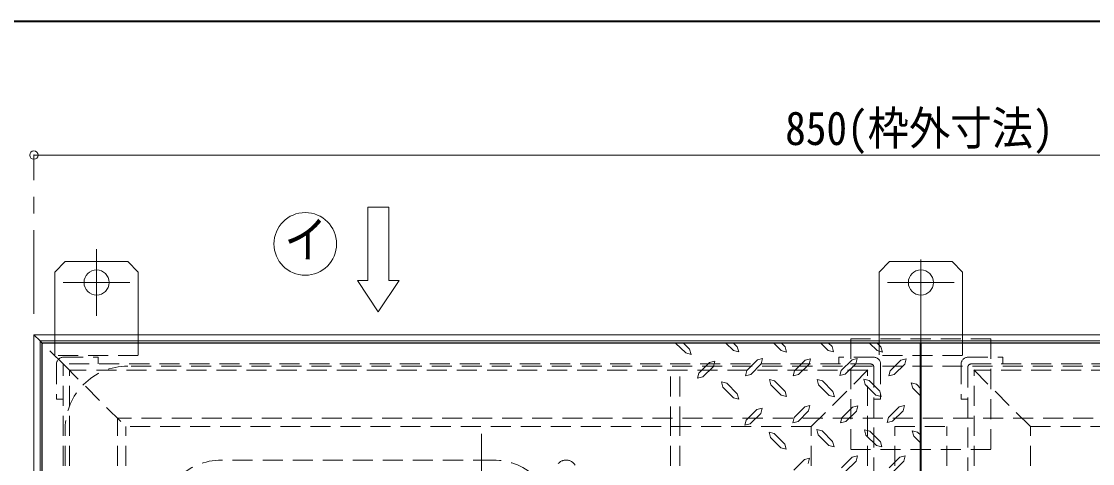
# Model space of a CAD drawing. Units: millimetres at full size, sheet at 1:8; details may follow other scales. Extents: x -1653 to 1587, y -1063 to 1185.
# Drawn here: x -1369 to -855, y 973 to 1185 of the extents above; entities that cross this region are included whole.
import ezdxf
from ezdxf.enums import TextEntityAlignment as Align

# ---------------------------------------------------------------- set-up
doc = ezdxf.new("R2010")
doc.units = ezdxf.units.MM
doc.header["$LTSCALE"] = 8
doc.header["$PDMODE"] = 32
doc.header["$PDSIZE"] = 4
doc.linetypes.add('CHAIN1', pattern=[8, 5, -1, 1, -1])
doc.linetypes.add('DASHED1', pattern=[1.8, 1.2, -0.6])
doc.layers.add('0-0_ﾚｲﾔ1', color=4, linetype='Continuous', lineweight=9)
doc.styles.add('ＭＳ ゴシック', font='')
doc.styles.get('ＭＳ ゴシック').set_extended_font_data('MS Gothic')

msp = doc.modelspace()

# ---------------------------------------------------------------- linework, layer by layer
at = {"layer": '0-0_ﾚｲﾔ1', "color": 1, "lineweight": 40}
for p, q in [((1587.424, 1185.018), (-1652.576, 1185.018)), ((-937.576, 785.018), (-937.576, 1031.018))]:
    msp.add_line(p, q, dxfattribs=at)
at = {"layer": '0-0_ﾚｲﾔ1', "linetype": 'CHAIN1'}
for p, q in [((-1362.576, 1045.018), (-1362.576, 1121.018)), ((-1332.576, 1076.018), (-1332.576, 1044.018)), ((-937.576, 1031.018), (-937.576, 1076.018)), ((-1348.576, 1060.018), (-1316.576, 1060.018)), ((-953.576, 1060.018), (-921.576, 1060.018)), ((-1148.076, 987.518), (-1148.076, 914.518))]:
    msp.add_line(p, q, dxfattribs=at)
at = {"layer": '0-0_ﾚｲﾔ1'}
for p, q in [((-1362.576, 1121.018), (-512.576, 1121.018)), ((-1347.576, 1070.018), (-1352.576, 1065.018)), ((-1347.576, 1070.018), (-1317.576, 1070.018)), ((-1312.576, 1065.018), (-1317.576, 1070.018)), ((-952.576, 1070.018), (-957.576, 1065.018)), ((-952.576, 1070.018), (-922.576, 1070.018)), ((-917.576, 1065.018), (-922.576, 1070.018)), ((-1352.576, 1065.018), (-1352.576, 1035.018)), ((-1312.576, 1065.018), (-1312.576, 1035.018)), ((-957.576, 1065.018), (-957.576, 1035.018)), ((-917.576, 1065.018), (-917.576, 1035.018)), ((-1359.576, 1032.018), (-1358.576, 1031.018)), ((-1055.134, 1031.018), (-1050.277, 1026.277)), ((-1030.991, 1031.018), (-1027.375, 1027.402)), ((-1024.804, 1026.759), (-1027.375, 1027.402)), ((-1027.295, 1031.018), (-1025.527, 1029.25)), ((-1025.527, 1029.25), (-1024.804, 1026.759)), ((-1008.09, 1031.018), (-1004.474, 1027.402)), ((-1001.902, 1026.679), (-1004.474, 1027.402)), ((-1004.313, 1031.018), (-1002.545, 1029.25)), ((-1002.545, 1029.25), (-1001.902, 1026.679)), ((-985.454, 1031.018), (-982.054, 1027.482)), ((-979.483, 1026.84), (-982.054, 1027.482)), ((-981.813, 1031.018), (-980.125, 1029.331)), ((-980.125, 1029.331), (-979.483, 1026.84)), ((-962.206, 1031.018), (-958.59, 1027.402)), ((-956.018, 1026.679), (-958.59, 1027.402)), ((-958.509, 1031.018), (-956.741, 1029.25)), ((-956.741, 1029.25), (-956.018, 1026.679)), ((-1043.929, 1016.634), (-1044.572, 1014.143)), ((-1042, 1014.786), (-1036.938, 1019.849)), ((-1021.027, 1017.84), (-1021.67, 1015.349)), ((-1019.099, 1015.991), (-1014.036, 1021.054)), ((-998.125, 1017.759), (-998.768, 1015.268)), ((-996.197, 1015.911), (-991.134, 1020.974)), ((-975.706, 1017.92), (-976.349, 1015.429)), ((-973.777, 1016.072), (-968.715, 1021.134)), ((-952.241, 1017.759), (-952.884, 1015.268)), ((-950.313, 1015.911), (-945.25, 1020.974)), ((-1042, 1014.786), (-1044.572, 1014.143)), ((-1032.438, 1009.884), (-1033.081, 1012.456)), ((-1030.59, 1011.813), (-1033.081, 1012.456)), ((-1030.59, 1011.813), (-1025.527, 1006.67)), ((-1019.099, 1015.991), (-1021.67, 1015.349)), ((-1009.536, 1011.09), (-1010.179, 1013.661)), ((-1007.688, 1013.018), (-1010.179, 1013.661)), ((-1007.688, 1013.018), (-1002.625, 1007.875)), ((-996.197, 1015.911), (-998.768, 1015.268)), ((-986.634, 1011.009), (-987.277, 1013.581)), ((-984.786, 1012.938), (-987.277, 1013.581)), ((-984.786, 1012.938), (-979.724, 1007.795)), ((-973.777, 1016.072), (-976.349, 1015.429)), ((-964.215, 1011.17), (-964.858, 1013.741)), ((-962.366, 1013.099), (-964.858, 1013.741)), ((-964.215, 1011.17), (-959.152, 1006.107)), ((-962.366, 1013.099), (-957.304, 1007.956)), ((-950.313, 1015.911), (-952.884, 1015.268)), ((-939.625, 1011.411), (-942.197, 1012.054)), ((-941.474, 1009.482), (-942.197, 1012.054)), ((-939.625, 1011.411), (-937.576, 1009.069)), ((-1032.438, 1009.884), (-1027.375, 1004.822)), ((-1025.527, 1006.67), (-1024.804, 1004.179)), ((-1009.536, 1011.09), (-1004.474, 1006.027)), ((-1001.902, 1005.384), (-1004.474, 1006.027)), ((-1002.625, 1007.875), (-1001.902, 1005.384)), ((-986.634, 1011.009), (-981.572, 1005.947)), ((-979.724, 1007.795), (-979, 1005.304)), ((-956.581, 1005.465), (-959.152, 1006.107)), ((-957.304, 1007.956), (-956.581, 1005.465)), ((-941.474, 1009.482), (-937.576, 1005.585)), ((-1024.804, 1004.179), (-1027.375, 1004.822)), ((-979, 1005.304), (-981.572, 1005.947)), ((-1019.34, 992.286), (-1014.277, 997.349)), ((-996.438, 993.491), (-991.375, 998.554)), ((-973.536, 993.411), (-968.474, 998.474)), ((-951.116, 993.572), (-946.054, 998.634)), ((-1021.268, 994.134), (-1021.911, 991.643)), ((-1019.34, 992.286), (-1021.911, 991.643)), ((-998.366, 995.34), (-999.009, 992.849)), ((-996.438, 993.491), (-999.009, 992.849)), ((-975.465, 995.259), (-976.108, 992.768)), ((-973.536, 993.411), (-976.108, 992.768)), ((-953.045, 995.42), (-953.688, 992.929)), ((-951.116, 993.572), (-953.688, 992.929)), ((-1009.697, 985.857), (-1010.34, 988.429)), ((-1007.849, 987.786), (-1010.34, 988.429)), ((-1009.697, 985.857), (-1004.634, 980.795)), ((-1007.849, 987.786), (-1002.786, 982.643)), ((-986.795, 987.063), (-987.438, 989.634)), ((-984.947, 988.991), (-987.438, 989.634)), ((-986.795, 987.063), (-981.733, 982)), ((-984.947, 988.991), (-979.884, 983.849)), ((-963.893, 986.982), (-964.536, 989.554)), ((-962.045, 988.911), (-964.536, 989.554)), ((-963.893, 986.982), (-958.831, 981.92)), ((-962.045, 988.911), (-956.983, 983.768)), ((-939.143, 988.429), (-941.715, 989.072)), ((-940.991, 986.5), (-941.715, 989.072)), ((-940.991, 986.5), (-937.576, 983.085)), ((-939.143, 988.429), (-937.576, 986.862)), ((-1002.063, 980.152), (-1004.634, 980.795)), ((-1002.786, 982.643), (-1002.063, 980.152)), ((-979.161, 981.357), (-981.733, 982)), ((-979.884, 983.849), (-979.161, 981.357)), ((-956.259, 981.277), (-958.831, 981.92)), ((-956.983, 983.768), (-956.259, 981.277)), ((-973.697, 969.465), (-968.634, 974.527)), ((-950.795, 969.384), (-945.733, 974.447))]:
    msp.add_line(p, q, dxfattribs=at)
at = {"layer": '0-0_ﾚｲﾔ1', "color": 7, "lineweight": 18}
for p, q in [((-1202.576, 1061.018), (-1202.576, 1096.018)), ((-1207.576, 1061.018), (-1202.576, 1061.018)), ((-1207.576, 1061.018), (-1197.576, 1046.018)), ((-1197.576, 1046.018), (-1187.576, 1061.018)), ((-1192.576, 1061.018), (-1187.576, 1061.018)), ((-1359.576, 1032.018), (-1362.576, 1035.018)), ((-512.576, 1035.018), (-1362.576, 1035.018)), ((-1362.576, 1035.018), (-1362.576, 785.018)), ((-515.576, 1032.018), (-1359.576, 1032.018)), ((-1359.576, 1032.018), (-1359.576, 785.018))]:
    msp.add_line(p, q, dxfattribs=at)
at = {"layer": '0-0_ﾚｲﾔ1', "linetype": 'DASHED1'}
for p, q in [((-1352.576, 1035.018), (-1352.576, 1025.018)), ((-1312.576, 1035.018), (-1312.576, 1025.018)), ((-971.076, 1033.018), (-971.076, 980.018)), ((-904.076, 1033.018), (-971.076, 1033.018)), ((-957.576, 1035.018), (-957.576, 1025.018)), ((-917.576, 1035.018), (-917.576, 1025.018)), ((-904.076, 1033.018), (-904.076, 980.018)), ((-1348.108, 1020.55), (-1358.576, 1031.018)), ((-1312.576, 1025.018), (-1352.576, 1025.018)), ((-976.876, 1024.218), (-976.876, 1021.018)), ((-960.076, 1024.218), (-976.876, 1024.218)), ((-917.576, 1025.018), (-957.576, 1025.018)), ((-915.076, 1024.218), (-898.276, 1024.218)), ((-898.276, 1024.218), (-898.276, 1021.018)), ((-1351.776, 1021.018), (-1351.776, 1004.218)), ((-963.076, 1018.018), (-1345.576, 1018.018)), ((-1345.576, 785.018), (-1345.576, 1018.018)), ((-557.576, 1020.018), (-1317.576, 1020.018)), ((-1057.576, 991.018), (-1057.576, 1018.018)), ((-1053.076, 991.018), (-1053.076, 1018.018)), ((-963.076, 785.018), (-963.076, 1018.018)), ((-956.876, 1021.018), (-956.876, 1004.218)), ((-918.276, 1021.018), (-918.276, 1004.218)), ((-529.576, 1018.018), (-912.076, 1018.018)), ((-912.076, 785.018), (-912.076, 1018.018)), ((-1348.576, 1004.218), (-1351.776, 1004.218)), ((-960.076, 1004.218), (-956.876, 1004.218)), ((-915.076, 1004.218), (-918.276, 1004.218)), ((-552.576, 995.018), (-1322.576, 995.018)), ((-1322.576, 785.018), (-1322.576, 995.018)), ((-1347.576, 785.018), (-1347.576, 990.018)), ((-904.076, 980.018), (-971.076, 980.018)), ((-1142.576, 975.018), (-1272.576, 975.018))]:
    msp.add_line(p, q, dxfattribs=at)
at = {"layer": '0-0_ﾚｲﾔ1', "color": 5, "lineweight": 25}
for p in [(-516.576, 1031.018), (-1358.576, 785.018)]:
    msp.add_line(p, (-1358.576, 1031.018), dxfattribs=at)
at = {"layer": '0-0_ﾚｲﾔ1', "color": 7, "linetype": 'DASHED1', "lineweight": 18}
for p, q in [((-961.676, 1021.018), (-1348.576, 1021.018)), ((-1348.576, 785.018), (-1348.576, 1021.018)), ((-1348.108, 1020.55), (-1318.576, 991.018)), ((-990.076, 991.018), (-960.545, 1020.55)), ((-960.076, 1019.418), (-960.076, 785.018)), ((-915.076, 1019.418), (-915.076, 785.018)), ((-885.076, 991.018), (-914.608, 1020.55)), ((-913.476, 1021.018), (-528.176, 1021.018)), ((-990.076, 991.018), (-1318.576, 991.018)), ((-1318.576, 785.018), (-1318.576, 991.018)), ((-1057.576, 785.018), (-1057.576, 991.018)), ((-1053.076, 785.018), (-1053.076, 991.018)), ((-990.076, 785.018), (-990.076, 991.018)), ((-950.076, 991.018), (-925.076, 991.018)), ((-950.076, 785.018), (-950.076, 991.018)), ((-925.076, 785.018), (-925.076, 991.018)), ((-885.076, 991.018), (-556.576, 991.018)), ((-885.076, 785.018), (-885.076, 991.018))]:
    msp.add_line(p, q, dxfattribs=at)
at = {"layer": '0-0_ﾚｲﾔ1', "color": 7, "lineweight": 18}
msp.add_lwpolyline([(-1192.576, 1061.018), (-1192.576, 1096.018), (-1202.576, 1096.018)], dxfattribs=at)
at = {"layer": '0-0_ﾚｲﾔ1'}
for points in [[(-1051.322, 1031.018), (-1048.429, 1028.125), (-1047.706, 1025.554), (-1050.277, 1026.277)], [(-1043.929, 1016.634), (-1038.786, 1021.777), (-1036.295, 1022.42), (-1036.938, 1019.849)], [(-1021.027, 1017.84), (-1015.884, 1022.982), (-1013.393, 1023.625), (-1014.036, 1021.054)], [(-998.125, 1017.759), (-992.983, 1022.902), (-990.491, 1023.545), (-991.134, 1020.974)], [(-975.706, 1017.92), (-970.563, 1023.063), (-968.072, 1023.706), (-968.715, 1021.134)], [(-952.241, 1017.759), (-947.099, 1022.902), (-944.608, 1023.545), (-945.25, 1020.974)], [(-998.366, 995.34), (-993.224, 1000.482), (-990.733, 1001.125), (-991.375, 998.554)], [(-975.465, 995.259), (-970.322, 1000.402), (-967.831, 1001.045), (-968.474, 998.474)], [(-953.045, 995.42), (-947.902, 1000.563), (-945.411, 1001.206), (-946.054, 998.634)], [(-1021.268, 994.134), (-1016.125, 999.277), (-1013.634, 999.92), (-1014.277, 997.349)], [(-998.527, 970.107), (-993.384, 975.25), (-990.893, 975.893), (-991.536, 973.322)], [(-975.625, 971.313), (-970.483, 976.456), (-967.991, 977.099), (-968.634, 974.527)], [(-952.724, 971.232), (-947.581, 976.375), (-945.09, 977.018), (-945.733, 974.447)]]:
    msp.add_lwpolyline(points, dxfattribs=at)
at = {"layer": '0-0_ﾚｲﾔ1', "linetype": 'DASHED1'}
msp.add_lwpolyline([(-1348.576, 1024.218), (-1331.776, 1024.218), (-1331.776, 1021.018)], dxfattribs=at)
at = {"layer": '0-0_ﾚｲﾔ1', "color": 7, "lineweight": 18}
msp.add_circle((-1232.576, 1078.518), 15, dxfattribs=at)
at = {"layer": '0-0_ﾚｲﾔ1'}
for centre in [(-1332.576, 1060.018), (-937.576, 1060.018)]:
    msp.add_circle(centre, 6, dxfattribs=at)
at = {"layer": '0-0_ﾚｲﾔ1', "linetype": 'DASHED1'}
for centre, radius, start, end in [((-1348.576, 1021.018), 3.2, 90, 180), ((-960.076, 1021.018), 3.2, 0, 90), ((-915.076, 1021.018), 3.2, 90, 180), ((-1317.576, 990.018), 30, 90, 180), ((-1272.576, 945.018), 30, 90, 180), ((-1142.576, 945.018), 30, 0, 90), ((-1107.576, 970.018), 5, 30, 147.66647)]:
    msp.add_arc(centre, radius, start, end, dxfattribs=at)
at = {"layer": '0-0_ﾚｲﾔ1', "color": 7, "linetype": 'DASHED1', "lineweight": 18}
for centre, start, end in [((-961.676, 1019.418), 0, 90), ((-913.476, 1019.418), 90, 180)]:
    msp.add_arc(centre, 1.6, start, end, dxfattribs=at)
at = {"layer": '0-0_ﾚｲﾔ1', "color": 1}
msp.add_point((-1362.576, 1121.018), dxfattribs=at)

# ---------------------------------------------------------------- texts
at = {"layer": '0-0_ﾚｲﾔ1', "color": 7, "style": 'ＭＳ ゴシック'}
for s, height, width, p in [('850(枠外寸法)', 16.13, 0.9, (-1002.576, 1121.018)), ('イ', 17.6, 0.85, (-1242.576, 1066.518))]:
    msp.add_text(s, height=height, dxfattribs=dict(at, width=width)).set_placement(p, align=Align.BOTTOM_LEFT)

doc.saveas('drawing.dxf')
